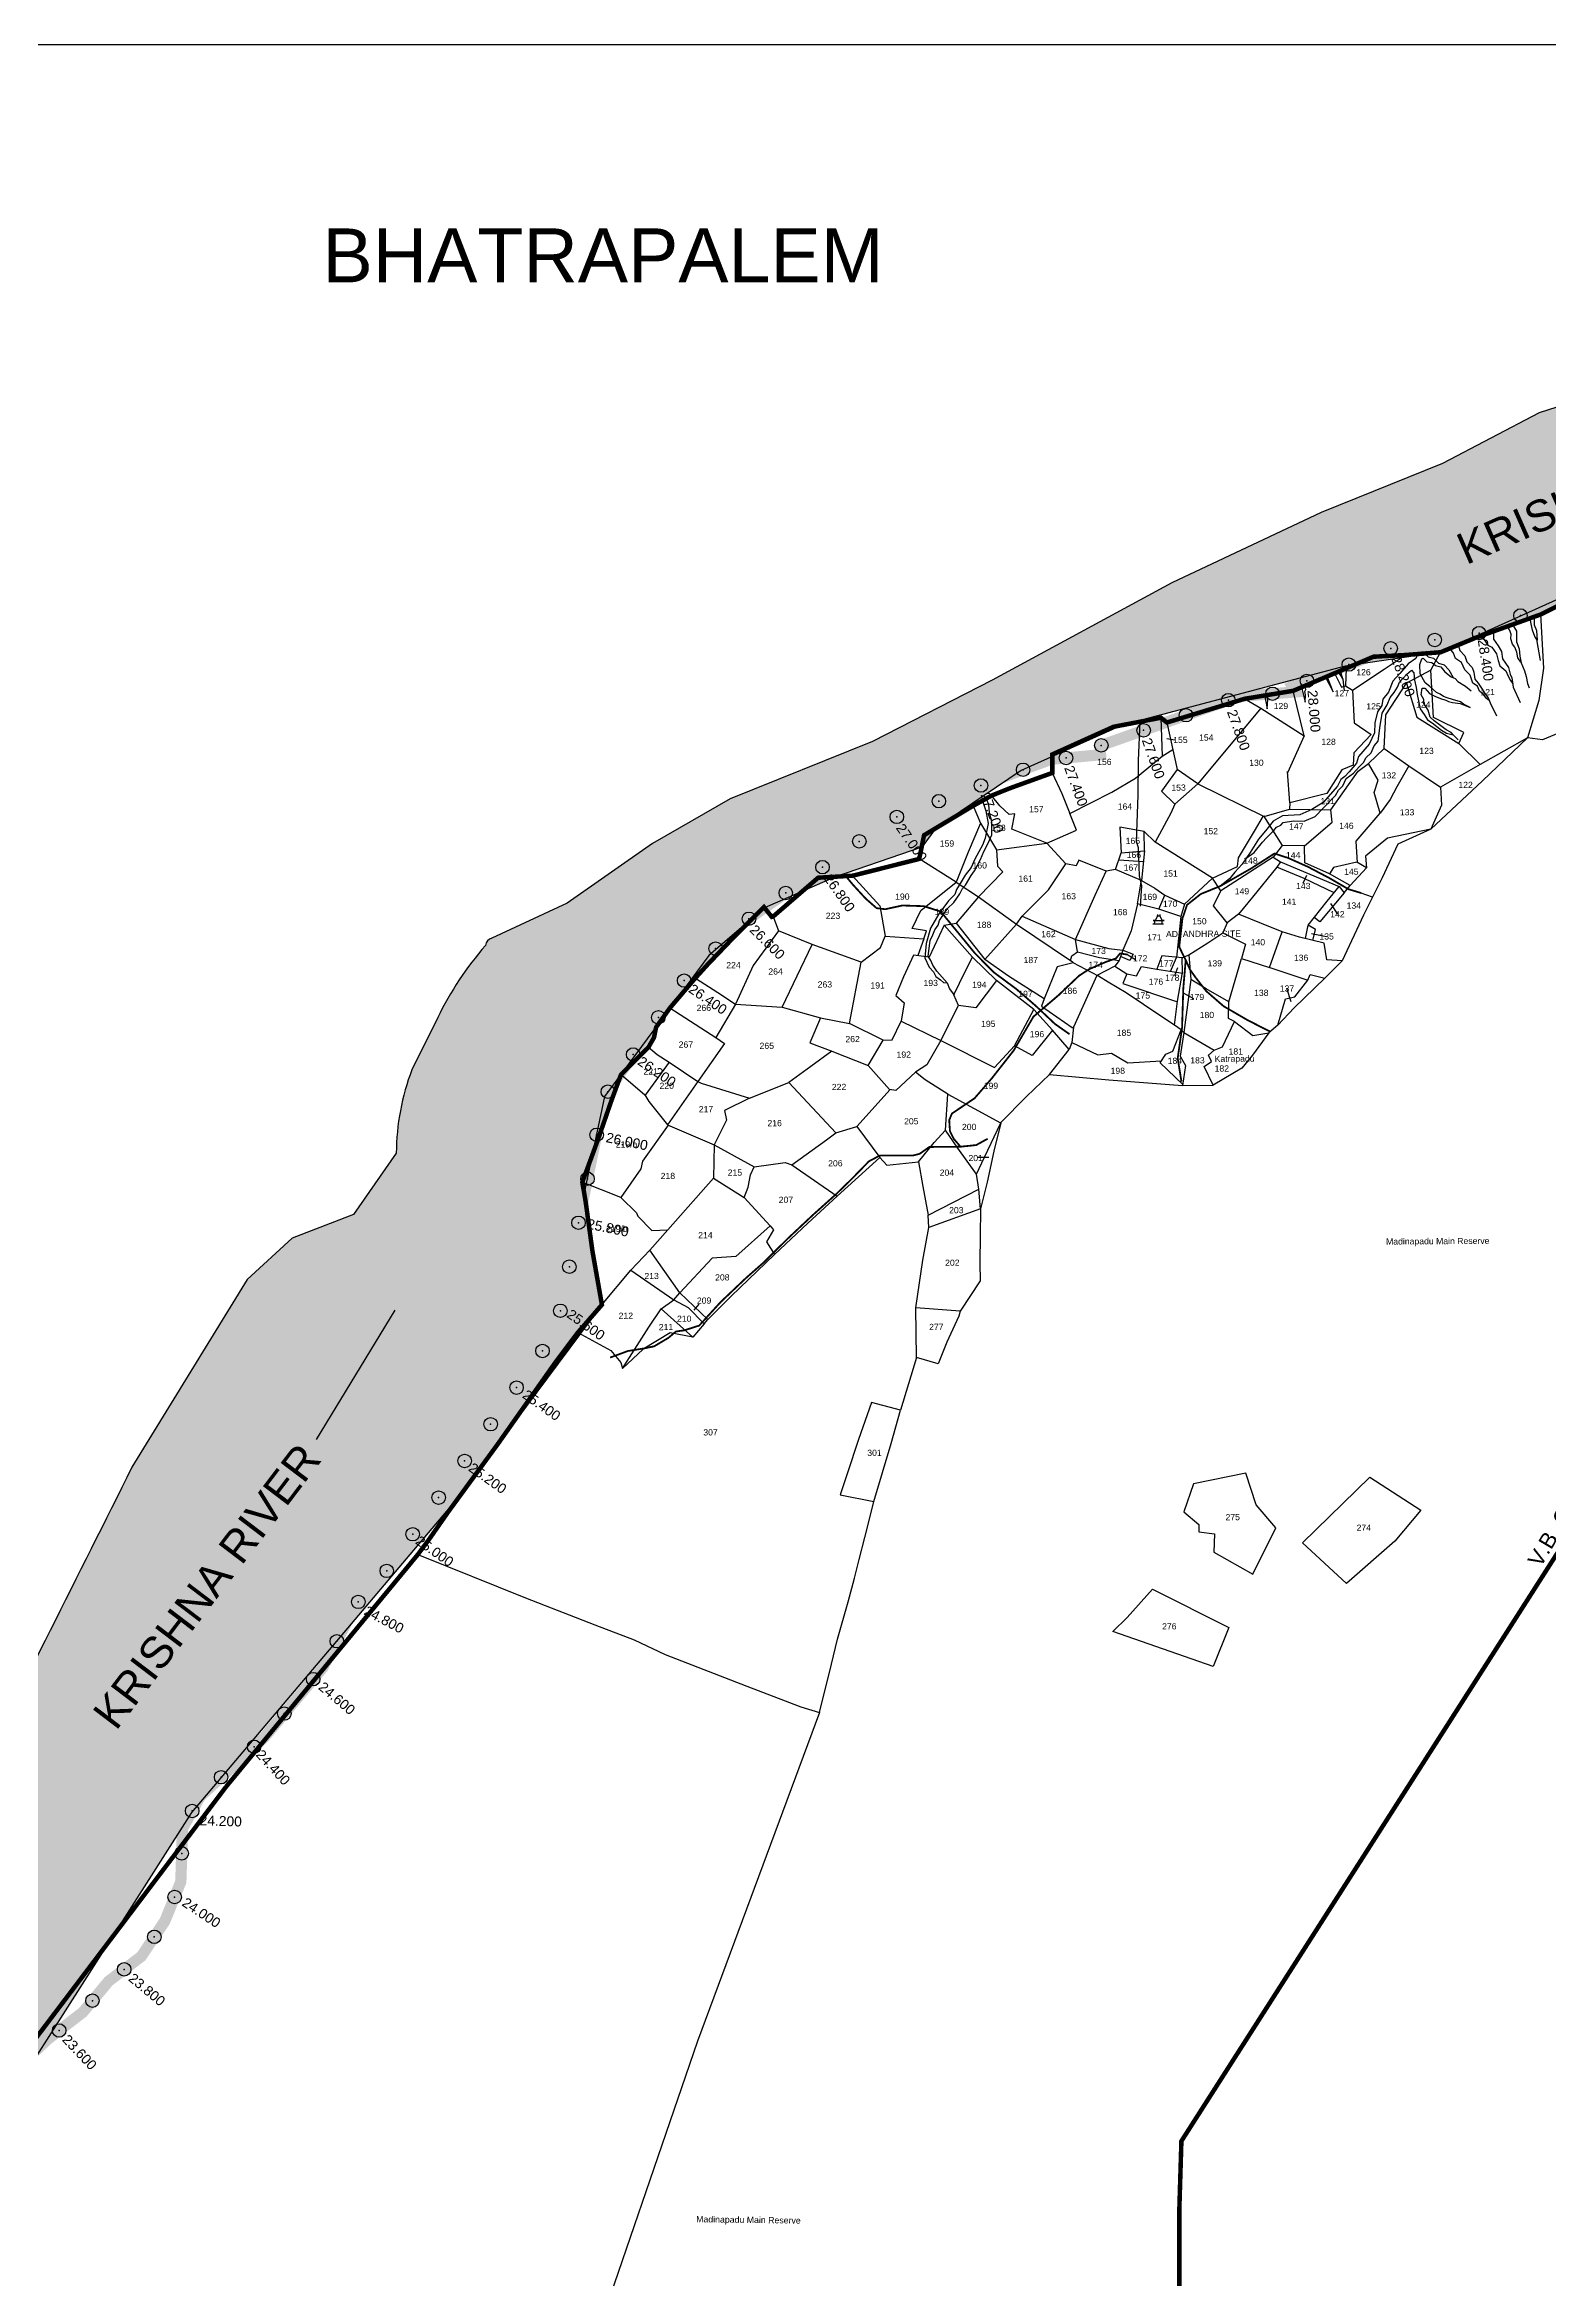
# Model space of a CAD drawing. Header units: millimetres. Extents: x 361522 to 370455, y 1839483 to 1850647.
# Drawn here: x 364678 to 368027, y 1845672 to 1850647 of the extents above; entities that cross this region are included whole.
import ezdxf
from ezdxf.enums import TextEntityAlignment as Align

# ---------------------------------------------------------------- set-up
doc = ezdxf.new("R2010")
doc.units = ezdxf.units.MM
doc.header["$PDMODE"] = 32
doc.header["$PDSIZE"] = 30
for name, color, linetype in [('BND', 6, 'Continuous'), ('CSMark', 72, 'Continuous'), ('DIMENSION', 1, 'Continuous'), ('FRL', 3, 'Continuous'), ('Plot', 7, 'Continuous'), ('ROAD', 1, 'Continuous'), ('ROADS', 50, 'Continuous'), ('Stream', 4, 'Continuous'), ('TEXT', 7, 'Continuous')]:
    doc.layers.add(name, color=color, linetype=linetype)
doc.styles.get("Standard").update_dxf_attribs({"font": 'arial.ttf'})
doc.dimstyles.get("Standard").update_dxf_attribs({"dimtxt": 0.18, "dimasz": 0.18, "dimexe": 0.18, "dimexo": 0.0625, "dimgap": 0.09, "dimtad": 0, "dimtih": 1, "dimtoh": 1, "dimdec": 4, "dimzin": 0, "dimdsep": 46, "dimtxsty": 'Standard', "dimcen": 0.09, "dimadec": 0, "dimazin": 0, "dimtfac": 1, "dimtdec": 4, "dimtofl": 0, "dimtmove": 0, "dimatfit": 3, "dimfxl": 1, "dimtolj": 1, "dimtzin": 0, "dimarcsym": 0})

msp = doc.modelspace()

# ---------------------------------------------------------------- hatches: boundary and pattern name
h = msp.add_hatch()
h.set_pattern_fill('DASH,_O', color=4, scale=20, angle=45)
h.set_pattern_definition([(45, (0, 0), (7e-15, 89.8025612), [63.5, -63.5])])
edge = h.paths.add_edge_path()
edge.add_line((369972.5, 1850035), (369973.5, 1850437.3))
edge.add_line((369973.5, 1850437.3), (369901.1, 1850435.9))
edge.add_line((369901.1, 1850435.9), (369863.2, 1850432))
edge.add_line((369863.2, 1850432), (369636.1, 1850417.2))
edge.add_line((369636.1, 1850417.2), (369473.7, 1850396.9))
edge.add_line((369473.7, 1850396.9), (369263.9, 1850383.4))
edge.add_line((369263.9, 1850383.4), (369125.1, 1850352.9))
edge.add_line((369125.1, 1850352.9), (368996.5, 1850292.1))
edge.add_line((368996.5, 1850292.1), (368861.2, 1850204.2))
edge.add_line((368861.2, 1850204.2), (368671.7, 1850102.8))
edge.add_line((368671.7, 1850102.8), (368448.3, 1850018.3))
edge.add_line((368448.3, 1850018.3), (368272.4, 1849913.5))
edge.add_line((368272.4, 1849913.5), (368004.2, 1849827.1))
edge.add_line((368004.2, 1849827.1), (367788.8, 1849714.8))
edge.add_line((367788.8, 1849714.8), (367519.3, 1849605.2))
edge.add_line((367519.3, 1849605.2), (367186.6, 1849449))
edge.add_line((367186.6, 1849449), (366786.7, 1849232))
edge.add_line((366786.7, 1849232), (366520.6, 1849095.8))
edge.add_line((366520.6, 1849095.8), (366203.8, 1848968.1))
edge.add_line((366203.8, 1848968.1), (366030.8, 1848868.4))
edge.add_line((366030.8, 1848868.4), (365841.2, 1848735.4))
edge.add_line((365841.2, 1848735.4), (365673, 1848657.9))
edge.add_arc((365678.8, 1848638.8), 20, 106.8474, 172.1337)
edge.add_arc((366210.4, 1848161.8), 730.8, 138.9743, 154.1147)
edge.add_line((365552.9, 1848480.9), (365495.4, 1848364.8))
edge.add_arc((365995.6, 1848175.1), 535, 159.2374, 179.5382)
edge.add_line((365460.7, 1848179.4), (365365.8, 1848042.3))
edge.add_line((365365.8, 1848042.3), (365228.7, 1847989.9))
edge.add_line((365228.7, 1847989.9), (365128.7, 1847897.9))
edge.add_line((365128.7, 1847897.9), (364872.5, 1847479.8))
edge.add_line((364872.5, 1847479.8), (364843.9, 1847422.6))
edge.add_line((364843.9, 1847422.6), (364815.2, 1847365.4))
edge.add_line((364815.2, 1847365.4), (364786.6, 1847308.2))
edge.add_line((364786.6, 1847308.2), (364757.9, 1847250.9))
edge.add_line((364757.9, 1847250.9), (364729.1, 1847193.6))
edge.add_line((364729.1, 1847193.6), (364700.4, 1847136.2))
edge.add_line((364700.4, 1847136.2), (364671.5, 1847078.7))
edge.add_line((364671.5, 1847078.7), (364642.5, 1847021.1))
edge.add_line((364642.5, 1847021.1), (364613.5, 1846963.4))
edge.add_line((364613.5, 1846963.4), (364584.3, 1846905.5))
edge.add_line((364584.3, 1846905.5), (364555.1, 1846847.6))
edge.add_line((364555.1, 1846847.6), (364525.7, 1846789.4))
edge.add_line((364525.7, 1846789.4), (364496.1, 1846731.1))
edge.add_line((364496.1, 1846731.1), (364466.3, 1846672.7))
edge.add_line((364466.3, 1846672.7), (364436.1, 1846614.5))
edge.add_line((364436.1, 1846614.5), (364405.2, 1846556.6))
edge.add_line((364405.2, 1846556.6), (364373.3, 1846499.4))
edge.add_line((364373.3, 1846499.4), (364340.3, 1846443))
edge.add_line((364340.3, 1846443), (364305.8, 1846387.8))
edge.add_line((364305.8, 1846387.8), (364269.8, 1846333.9))
edge.add_line((364269.8, 1846333.9), (364231.8, 1846281.7))
edge.add_line((364231.8, 1846281.7), (364191.8, 1846231.3))
edge.add_line((364191.8, 1846231.3), (364149.4, 1846183))
edge.add_line((364149.4, 1846183), (364104.4, 1846137.1))
edge.add_line((364104.4, 1846137.1), (364056.7, 1846093.8))
edge.add_line((364056.7, 1846093.8), (364005.8, 1846053.3))
edge.add_line((364005.8, 1846053.3), (363952.1, 1846016.2))
edge.add_line((363952.1, 1846016.2), (363895.7, 1845983.3))
edge.add_line((363895.7, 1845983.3), (363837.1, 1845955.3))
edge.add_line((363837.1, 1845955.3), (363776.7, 1845933.1))
edge.add_line((363776.7, 1845933.1), (363714.9, 1845917.5))
edge.add_line((363714.9, 1845917.5), (363651.9, 1845907.8))
edge.add_line((363651.9, 1845907.8), (363588, 1845902.5))
edge.add_line((363588, 1845902.5), (363523.3, 1845899.8))
edge.add_line((363523.3, 1845899.8), (363458.1, 1845898.2))
edge.add_line((363458.1, 1845898.2), (363392.5, 1845895.9))
edge.add_line((363392.5, 1845895.9), (363326.8, 1845891.8))
edge.add_line((363326.8, 1845891.8), (363261, 1845886.6))
edge.add_line((363261, 1845886.6), (363195.4, 1845881))
edge.add_line((363195.4, 1845881), (363130, 1845876.1))
edge.add_line((363130, 1845876.1), (363065, 1845872.5))
edge.add_line((363065, 1845872.5), (363000.6, 1845871.3))
edge.add_line((363000.6, 1845871.3), (362936.8, 1845873.1))
edge.add_line((362936.8, 1845873.1), (362873.9, 1845879))
edge.add_line((362873.9, 1845879), (362811.9, 1845889.7))
edge.add_line((362811.9, 1845889.7), (362750.9, 1845905.9))
edge.add_line((362750.9, 1845905.9), (362690.9, 1845927.1))
edge.add_line((362690.9, 1845927.1), (362631.5, 1845951.9))
edge.add_line((362631.5, 1845951.9), (362572.5, 1845978.9))
edge.add_line((362572.5, 1845978.9), (362513.5, 1846006.6))
edge.add_line((362513.5, 1846006.6), (362454.2, 1846033.8))
edge.add_line((362454.2, 1846033.8), (362394.4, 1846059.1))
edge.add_line((362394.4, 1846059.1), (362333.7, 1846080.9))
edge.add_line((362333.7, 1846080.9), (362272, 1846098.2))
edge.add_line((362272, 1846098.2), (362209.1, 1846110.9))
edge.add_line((362209.1, 1846110.9), (362145.4, 1846119.6))
edge.add_line((362145.4, 1846119.6), (362081, 1846124.8))
edge.add_line((362081, 1846124.8), (362043.5, 1846126.3))
edge.add_line((362043.5, 1846126.3), (362022.8, 1845540.1))
edge.add_line((362022.8, 1845540.1), (362216, 1845547.5))
edge.add_line((362216, 1845547.5), (362300.6, 1845547))
edge.add_line((362300.6, 1845547), (362320.4, 1845505.3))
edge.add_line((362320.4, 1845505.3), (362339.3, 1845504.7))
edge.add_line((362339.3, 1845504.7), (362352.2, 1845518.6))
edge.add_line((362352.2, 1845518.6), (362450.3, 1845520.1))
edge.add_line((362450.3, 1845520.1), (362712.6, 1845397.4))
edge.add_line((362712.6, 1845397.4), (363038.7, 1845362.4))
edge.add_line((363038.7, 1845362.4), (363526.7, 1845388.4))
edge.add_line((363526.7, 1845388.4), (364040.3, 1845531.1))
edge.add_line((364040.3, 1845531.1), (364255.8, 1845521))
edge.add_line((364255.8, 1845521), (364342.1, 1845671))
edge.add_line((364342.1, 1845671), (365004.6, 1846711.3))
edge.add_line((365004.6, 1846711.3), (365605.4, 1847420.4))
edge.add_line((365605.4, 1847420.4), (365918.3, 1847841.6))
edge.add_line((365918.3, 1847841.6), (365878.7, 1848090.8))
edge.add_line((365878.7, 1848090.8), (365924, 1848305))
edge.add_line((365924, 1848305), (366156.5, 1848619.5))
edge.add_line((366156.5, 1848619.5), (366280.2, 1848725.3))
edge.add_line((366280.2, 1848725.3), (366437.8, 1848794.5))
edge.add_line((366437.8, 1848794.5), (366629.9, 1848860.6))
edge.add_line((366629.9, 1848860.6), (366661.1, 1848902.5))
edge.add_line((366661.1, 1848902.5), (366851.1, 1849031))
edge.add_line((366851.1, 1849031), (367076, 1849132))
edge.add_line((367076, 1849132), (367572, 1849263.5))
edge.add_line((367572, 1849263.5), (367784.8, 1849294.3))
edge.add_line((367784.8, 1849294.3), (368319.3, 1849535.4))
edge.add_line((368319.3, 1849535.4), (368559.9, 1849652.3))
edge.add_line((368559.9, 1849652.3), (368808.4, 1849776.7))
edge.add_line((368808.4, 1849776.7), (369389.2, 1850008.7))
edge.add_line((369389.2, 1850008.7), (369588.7, 1850036.9))
edge.add_line((369588.7, 1850036.9), (369888.9, 1850054.2))
edge.add_line((369888.9, 1850054.2), (369972.5, 1850035))

# ---------------------------------------------------------------- linework, layer by layer
at = {"color": 4}
msp.add_lwpolyline([(369972.5, 1850035), (369888.9, 1850054.2), (369588.7, 1850036.9), (369389.2, 1850008.7), (368808.4, 1849776.7), (368559.9, 1849652.3), (368319.3, 1849535.4), (367784.8, 1849294.3), (367572, 1849263.5), (367076, 1849132), (366851.1, 1849031), (366661.1, 1848902.5), (366629.9, 1848860.6), (366437.8, 1848794.5), (366280.2, 1848725.3), (366156.5, 1848619.5), (365924, 1848305), (365878.7, 1848090.8), (365918.3, 1847841.6), (365605.4, 1847420.4), (365004.6, 1846711.3), (364342.1, 1845671)], dxfattribs=at)
msp.add_lwpolyline([(368272.4, 1849913.5), (368004.2, 1849827.1), (367788.8, 1849714.8), (367519.3, 1849605.2), (367186.6, 1849449), (366786.7, 1849232), (366520.6, 1849095.8), (366203.8, 1848968.1), (366030.8, 1848868.4), (365841.2, 1848735.4), (365673, 1848657.9, 0.292829), (365659, 1848641.5), (365659, 1848641.5, 0.066158), (365552.9, 1848480.9), (365495.4, 1848364.8, 0.088812), (365460.7, 1848179.4), (365365.8, 1848042.3), (365228.7, 1847989.9), (365128.7, 1847897.9), (364872.5, 1847479.8)], format="xyb", dxfattribs=at)
msp.add_open_spline([(364872.5, 1847479.8), (364751.5, 1847238.1), (364508.2, 1846751.8), (364198.4, 1846147.9), (363744.8, 1845891.7), (363315.2, 1845910.5), (362809.7, 1845812), (362399.8, 1846092.6), (362137, 1846123.3), (362043.5, 1846126.6)], degree=3, knots=[0, 0, 0, 0, 816.927526, 1643.761803, 1962.087642, 2311.263035, 2917.580945, 3432.028985, 3710.151627, 3710.151627, 3710.151627, 3710.151627], dxfattribs=at)
for p in [(367870.4, 1849336.9), (367962.4, 1849376.1), (367673.7, 1849303), (367771.6, 1849321.7), (367580.5, 1849266.8), (367312.4, 1849187.6), (367410.7, 1849201.9), (367487.3, 1849230.5), (367218.2, 1849154), (367029.7, 1849087), (367123.9, 1849120.5), (366855.6, 1849032.7), (366951.2, 1849059), (366761.9, 1848997.7), (366668.2, 1848962.7), (366574.6, 1848927.7), (366491.1, 1848873.3), (366409.2, 1848815.9), (366327.4, 1848758.4), (366245.5, 1848701), (366171.3, 1848634.5), (366101.2, 1848563.3), (366043.9, 1848481.4), (365987.7, 1848398.7), (365931.5, 1848316), (365906.5, 1848220.1), (365886.3, 1848122.1), (365866.1, 1848024.2), (365845.9, 1847926.3), (365825.8, 1847828.3), (365786.1, 1847738.8), (365728.4, 1847657.2), (365670.6, 1847575.6), (365612.8, 1847493.9), (365555, 1847412.3), (365497.3, 1847330.7), (365439.5, 1847249.1), (365376.2, 1847180.1), (365328.3, 1847092.5), (365275.7, 1847008.1), (365211.4, 1846931.5), (365144.3, 1846857.6), (365070.8, 1846789.8), (365006.5, 1846714.7), (364983.2, 1846620.3), (364967.4, 1846523.1), (364922.2, 1846434.4), (364855.2, 1846362), (364784.5, 1846292.3), (364710.4, 1846226)]:
    msp.add_point(p)
at = {"layer": 'BND', "lineweight": 30, "const_width": 10}
for points in [[(365082.2, 1846769), (365508.5, 1847285.4), (365534.2, 1847320.1), (365576.1, 1847380.3), (365634.8, 1847460.6), (365686.4, 1847531.2), (365754.5, 1847627.8), (365813.4, 1847711.3), (365864.6, 1847779.6), (365918.3, 1847841.6), (365897.2, 1847961.2), (365882.7, 1848067), (365874.7, 1848114.5), (365909, 1848207.9), (365938.9, 1848294.5), (365960.8, 1848354.1), (366021.7, 1848414.8), (366034.2, 1848436.5), (366038.9, 1848459.3), (366069.5, 1848502.3), (366126.3, 1848569), (366152.7, 1848598.2), (366214.2, 1848662.6), (366278.8, 1848727.1), (366296.3, 1848705.2), (366299.6, 1848706.2), (366399.4, 1848792.3), (366476.3, 1848796.8), (366624.5, 1848834.2), (366635.2, 1848886.9), (366744.6, 1848952.5), (366785.3, 1848975.1), (366825.6, 1848991.3), (366920.6, 1849025.7), (366920.8, 1849066.9), (367056.8, 1849128.3), (367162.3, 1849148.5), (367175.7, 1849137.9), (367348.9, 1849190.7), (367456.7, 1849208.4), (367635.3, 1849284.3), (367706.2, 1849288.1), (367784.8, 1849294.3), (367863, 1849326.6), (368007.2, 1849378.3), (368803, 1849772.9)], [(368377.6, 1847809.8), (367207.9, 1845979.7), (367203.2, 1845824.4), (367204, 1845288.6)], [(364307.2, 1845610.3), (364377, 1845731.7), (364412.3, 1845791.1), (364462.9, 1845876.2), (364530, 1845994.3), (364566.5, 1846060.6), (364588.3, 1846097.8), (364625.8, 1846161.9), (364633.2, 1846175.2), (365082.2, 1846769)]]:
    msp.add_lwpolyline(points, dxfattribs=at)
at = {"layer": 'DIMENSION', "color": 1}
for points in [[(367164.8, 1848697.1), (367160.5, 1848706.9), (367154.4, 1848707), (367149.2, 1848696.9)], [(367154.4, 1848707), (367155.1, 1848710.5)], [(367160.5, 1848706.9), (367160.6, 1848710.7)], [(367144.5, 1848689.6), (367168.3, 1848689.5)], [(367148.4, 1848689.6), (367149.2, 1848696.9), (367144.9, 1848697.4), (367169.8, 1848697), (367164.7, 1848697.1), (367164.7, 1848689.6)]]:
    msp.add_lwpolyline(points, dxfattribs=at)
at = {"layer": 'FRL', "color": 84}
msp.add_lwpolyline([(364616.2, 1846141.2, 25, 25, 0), (364684.6, 1846206.1, 25, 25, 0), (364763, 1846266.5, 25, 25, 0), (364820.6, 1846335.7, 25, 25, 0), (364893.5, 1846391.1, 25, 25, 0), (364945.8, 1846469.9, 25, 25, 0), (364981.2, 1846557.3, 25, 25, 0), (364984.9, 1846675.8, 25, 25, 0), (365024.3, 1846746.8, 25, 25, 0), (365166.9, 1846878.4, 25, 25, 0), (365297.3, 1847033.8, 25, 25, 0), (365370.7, 1847173.1, 25, 25, 0), (365398.8, 1847209, 25, 25, 0), (365409, 1847206, 25, 25, 0), (365816, 1847781, 25, 25, 0), (365924, 1848305, 25, 25, 0), (366096, 1848558, 25, 25, 0), (366217, 1848681, 25, 25, 0), (366562, 1848923, 25, 25, 0), (366918, 1849056, 25, 25, 0), (367028, 1849066, 25, 25, 0), (367027, 1849086, 25, 25, 0), (367336, 1849196, 25, 25, 0), (367462, 1849206, 25, 25, 0), (367455, 1849218, 25, 25, 0), (367689, 1849309, 25, 25, 0), (367871, 1849337, 25, 25, 0), (368259, 1849503, 25, 25, 0)], format="xyseb", dxfattribs=at)
at = {"layer": 'Plot'}
msp.add_lwpolyline([(370454.4, 1850646.9), (361521.6, 1850646.9), (361521.6, 1839485.3), (370454.4, 1839485.3)], close=True, dxfattribs=at)
at = {"layer": 'Plot', "color": 0}
for points in [[(368119.4, 1849437.2), (368007.2, 1849378.3), (367863, 1849326.6), (367784.8, 1849294.3), (367706.2, 1849288.1), (367635.3, 1849284.3), (367456.7, 1849208.4), (367348.9, 1849190.7), (367384.8, 1849170), (367481, 1849108), (367456.7, 1849208.4)], [(368007.2, 1849378.3), (368013.9, 1849259.2), (368003.6, 1849187), (367978, 1849103.4), (367873.1, 1849044.1), (367825.1, 1849091.3)], [(367384.8, 1849170), (367244.4, 1849001.4), (367392, 1848928.9), (367448.1, 1848945.3), (367540.2, 1848943.6), (367601, 1849029.8), (367624.6, 1849046.5), (367659.4, 1849080.1), (367663.1, 1849155.3), (367708.6, 1849225.4), (367731.7, 1849149.5), (367825.1, 1849091.3), (367836.7, 1849115.8), (367769.2, 1849149.2), (367763, 1849254.1), (367784.8, 1849294.3)], [(367548.5, 1849247.4), (367564.3, 1849216.5), (367573.4, 1849219.4)], [(367574.9, 1849258.6), (367573.4, 1849219.4), (367588.7, 1849209.5), (367659.5, 1849256.3), (367706.2, 1849288.1)], [(367763, 1849254.1), (367708.6, 1849225.4)], [(367588.7, 1849209.5), (367592.7, 1849136.8), (367630.4, 1849111.1), (367591.3, 1849070.7), (367590.2, 1849042.8), (367565.1, 1849032.6), (367565.1, 1849032.6), (367531.4, 1848979.6), (367448.9, 1848959.2), (367448.1, 1848945.3)], [(368257.3, 1849233.2), (368219, 1849205.3), (368146.6, 1849155.8), (368011.6, 1849099.5), (367978, 1849103.4), (367978, 1849103.4), (367877.9, 1849008.3)], [(367162.3, 1849148.5), (367056.8, 1849128.3), (366989, 1849097.7), (366920.8, 1849066.9), (366920.6, 1849025.7), (366942, 1848979.7), (366959.9, 1848935)], [(367175.7, 1849137.9), (367162.3, 1849148.5), (367165.3, 1849063.1), (367188.8, 1849077.6)], [(367348.9, 1849190.7), (367175.7, 1849137.9), (367198.5, 1849033.6), (367163.4, 1848984.7), (367193.2, 1848955.8), (367244.4, 1849001.4), (367198.5, 1849033.6)], [(367481, 1849108), (367444.2, 1849025.9)], [(367061.3, 1848810.8), (367040.8, 1848806.8), (366979.4, 1848831.3), (366973.7, 1848818.9), (366950.9, 1848823.6), (366908.1, 1848869.2), (366974.7, 1848897.9), (366959.9, 1848935), (367053.3, 1848982.9), (367105.6, 1849013.8), (367165.3, 1849063.1)], [(367659.4, 1849080.1), (367713.7, 1849041.7), (367687.7, 1848994.3), (367672.2, 1848966.6), (367650.1, 1848935.8)], [(366920.6, 1849025.7), (366825.6, 1848991.3), (366785.3, 1848975.1), (366744.6, 1848952.5), (366761.1, 1848914.1), (366796.4, 1848854.5), (366908.7, 1848869.5), (366830.6, 1848900.7), (366837.5, 1848934.3), (366824.7, 1848933.2), (366804.2, 1848952.3), (366785.3, 1848975.1)], [(367448.9, 1848959.2), (367443.9, 1849029.1)], [(367600.1, 1848825.7), (367597, 1848873.6), (367650.1, 1848935.8), (367636.9, 1848981.7), (367645.7, 1849009.8), (367624.6, 1849046.5)], [(367713.7, 1849041.7), (367784.2, 1848993.9)], [(367873.1, 1849044.1), (367784.2, 1848993.9), (367786.8, 1848954.2), (367763, 1848900.2), (367877.9, 1849008.3)], [(366761.1, 1848914.1), (366733.2, 1848849.5), (366706.5, 1848782.1), (366624.5, 1848834.2), (366635.2, 1848886.9), (366744.6, 1848952.5)], [(367193.2, 1848955.8), (367184.6, 1848935.7), (367149.2, 1848871.7), (367125, 1848895), (367071.2, 1848904.9), (367073.7, 1848848.1), (367125.6, 1848852.3), (367125, 1848895)], [(367310.1, 1848692.1), (367279, 1848729.5), (367295.5, 1848763.3), (367276.8, 1848791.1), (367332.6, 1848817.1), (367335.1, 1848836.4), (367370.4, 1848896.1), (367390.3, 1848929.8)], [(367390.3, 1848929.8), (367432.3, 1848864.1), (367412, 1848838.2), (367295.5, 1848763.3)], [(367763, 1848900.2), (367689.5, 1848867.3), (367654.4, 1848792.3), (367613.3, 1848708.6), (367565.8, 1848607), (367531.7, 1848609.5), (367525.4, 1848646.5), (367470.7, 1848660.3), (367432.2, 1848672.1), (367386.4, 1848690.5), (367334.8, 1848711.1), (367310.1, 1848692.1), (367300.4, 1848669.5), (367300.4, 1848669.5), (367350.3, 1848644.5), (367341.4, 1848612.6), (367403.9, 1848592.5), (367432.2, 1848672.1)], [(367481.9, 1848863.2), (367543.4, 1848915.8), (367540.2, 1848943.6)], [(367763, 1848900.2), (367666.6, 1848880.5), (367617.5, 1848840.3), (367619.9, 1848814.6)], [(366796.4, 1848854.5), (366798.3, 1848818.3), (366810.8, 1848805.8), (366756, 1848749.5), (366841.1, 1848688.8), (366853.7, 1848706.7), (366911.9, 1848765.3), (366950.9, 1848823.6)], [(367125.6, 1848852.3), (367119.2, 1848786.5), (367061.3, 1848810.8), (367073.7, 1848848.1)], [(367119.2, 1848786.5), (367148.8, 1848768.8), (367170.9, 1848753.6), (367215.1, 1848733.3), (367276.8, 1848791.1), (367149.2, 1848871.7)], [(367570.1, 1848758.6), (367583.8, 1848774.8), (367537.8, 1848801.3), (367482.7, 1848825.6), (367481.9, 1848863.2), (367432.3, 1848864.1)], [(366624.5, 1848834.2), (366476.3, 1848796.8), (366536.9, 1848729.5), (366548.3, 1848662.5)], [(366853.7, 1848706.7), (366972, 1848655), (367016.1, 1848753.7), (367040.8, 1848806.8)], [(367068.4, 1848832.2), (367123.3, 1848828.4)], [(367547.9, 1848758.8), (367481.3, 1848790.3), (367420.1, 1848816), (367366.1, 1848748.7), (367334.8, 1848711.1)], [(367412, 1848838.2), (367428.7, 1848827.5), (367420.1, 1848816)], [(367428.7, 1848827.5), (367558.9, 1848772.5)], [(367583.8, 1848774.8), (367619.9, 1848814.6), (367598.3, 1848826.7), (367546.3, 1848814.9), (367537.8, 1848801.3)], [(366476.3, 1848796.8), (366399.4, 1848792.3), (366299.6, 1848706.2), (366311.1, 1848674.4)], [(366634.6, 1848656.3), (366641, 1848674.3), (366608.6, 1848679.1), (366627.9, 1848719.6), (366706.5, 1848782.1), (366756, 1848749.5), (366706.5, 1848691.4)], [(367157.5, 1848722.4), (367110.4, 1848734.1), (367119.3, 1848787.8)], [(367215.1, 1848733.3), (367206.5, 1848705.7), (367157.5, 1848722.4), (367170.9, 1848753.6)], [(367500.2, 1848652.9), (367506.5, 1848676.8), (367489.8, 1848686.9), (367532.5, 1848739.8), (367558.9, 1848772.5), (367570.1, 1848758.6), (367515.7, 1848694.1), (367503.5, 1848703.9)], [(367633.1, 1848748.9), (367607.8, 1848758.3)], [(366299.6, 1848706.2), (366296.3, 1848705.2), (366278.8, 1848727.1), (366214.2, 1848662.6), (366152.7, 1848598.2), (366126.3, 1848569), (366175.9, 1848537), (366215.9, 1848510.5), (366171.6, 1848436.7), (366191.1, 1848422.9), (366131.9, 1848338.5), (366139, 1848334.8), (366246.5, 1848301.6), (366334.2, 1848336.8)], [(367110.4, 1848734.1), (367096.2, 1848674.3), (367077.8, 1848631.2), (367069.3, 1848608), (367059.9, 1848595.4), (367086.5, 1848578), (367108, 1848574), (367118.9, 1848595), (367153.6, 1848588.4)], [(367206.5, 1848705.7), (367197.2, 1848615)], [(366495, 1848604.1), (366386.5, 1848643.5), (366311.1, 1848674.4), (366311.1, 1848674.4), (366254.6, 1848597.1), (366215.9, 1848510.5), (366319.1, 1848504.1), (366386.5, 1848643.5)], [(366544.5, 1848430.8), (366469.3, 1848468), (366495, 1848604.1), (366538, 1848637.1), (366548.3, 1848662.5), (366634.6, 1848656.3), (366621.4, 1848618.8)], [(366679.6, 1848686.6), (366646.5, 1848615.8), (366611.8, 1848620), (366589.4, 1848571.6), (366572.3, 1848529.9), (366591, 1848513.6), (366584.2, 1848472.7), (366672.3, 1848430.1), (366711.7, 1848507.5)], [(366742.7, 1848615.4), (366679.6, 1848686.6), (366706.5, 1848691.4), (366770.7, 1848610.3), (366841.1, 1848688.8)], [(366841.1, 1848688.8), (366960.9, 1848608.3)], [(366976.8, 1848627.5), (366972, 1848655)], [(366972, 1848655), (367046.2, 1848634.9), (367077.8, 1848631.2), (367100.7, 1848622.2), (367093.1, 1848607.8), (367072.6, 1848617.2)], [(367224.7, 1848620.5), (367266.8, 1848647.5), (367300.4, 1848669.5)], [(367489.8, 1848686.9), (367488.3, 1848683), (367483.5, 1848657.1)], [(366879.6, 1848498.8), (366796.5, 1848563.7), (366750.4, 1848502.6), (366711.7, 1848507.5), (366701.7, 1848531.9), (366726.4, 1848583.7), (366742.7, 1848615.4), (366796.5, 1848563.7)], [(366902.4, 1848522.8), (366823.3, 1848573.1), (366770.7, 1848610.3)], [(366967.4, 1848602.9), (366931.8, 1848593.9), (366902.4, 1848522.8), (366902.4, 1848522.8), (366896.7, 1848506.4), (366964.8, 1848459.1), (366967.5, 1848458.8)], [(367192.7, 1848464), (367162, 1848484.1), (367085.1, 1848535.8), (367044.9, 1848560), (367023.5, 1848572.8), (366967.4, 1848602.9), (366960.9, 1848608.3), (366963.8, 1848618.3), (366976.8, 1848627.5), (367025.7, 1848614.9), (367069.3, 1848608)], [(367209.4, 1848613.7), (367164.5, 1848618.5), (367153.6, 1848588.4), (367211.3, 1848579.8)], [(367183.6, 1848583.9), (367197.2, 1848615)], [(367207.1, 1848454), (367192.7, 1848464), (367199.1, 1848517.2), (367199.1, 1848517.2), (367210.4, 1848581), (367209.4, 1848613.7), (367224.7, 1848620.5), (367228.8, 1848565.4)], [(367325.8, 1848472.5), (367312.6, 1848478.8), (367313.3, 1848515.9), (367341.4, 1848612.6)], [(367402.6, 1848592.9), (367402.6, 1848592.9), (367489, 1848564.6), (367494.2, 1848576.5), (367526.9, 1848569), (367565.8, 1848607)], [(366126.3, 1848569), (366069.5, 1848502.3), (366171.6, 1848436.7)], [(367019.6, 1848574.9), (366967.6, 1848459.6), (366963.7, 1848425.8), (367022.3, 1848397.8), (367052.5, 1848402), (367088.4, 1848380.3), (367163.4, 1848384.5)], [(367059.9, 1848595.4), (367019.6, 1848574.9)], [(367086.5, 1848578), (367077.9, 1848556.8), (367199, 1848515.9)], [(367313.3, 1848515.9), (367263.3, 1848545.2), (367228.8, 1848565.4), (367213.4, 1848448.1), (367280.8, 1848408.4)], [(367526.9, 1848569), (367459.1, 1848502.6), (367422.6, 1848464.4), (367439.5, 1848522.4), (367460.3, 1848527.1), (367489, 1848564.6)], [(366069.5, 1848502.3), (366038.9, 1848459.3), (366034.2, 1848436.5), (366021.7, 1848414.8), (366041.4, 1848398.4), (366068.2, 1848381.6), (366131.9, 1848338.5), (366064.3, 1848242.1), (366167.9, 1848197.9), (366166.9, 1848123.5), (366235.2, 1848080.7), (366244, 1848103.3), (366248.6, 1848131.2), (366257.1, 1848148.9)], [(366319.1, 1848504.1), (366404.5, 1848480.2), (366469.3, 1848468)], [(366404.5, 1848480.2), (366380.7, 1848424.7), (366430, 1848406.4), (366511.1, 1848374.6)], [(366672.3, 1848430.1), (366641.6, 1848376.1), (366616.2, 1848359.6), (366572.3, 1848318.8), (366558.5, 1848320.7), (366511.1, 1848374.6), (366544.5, 1848430.8), (366564, 1848431.6), (366584.2, 1848472.7)], [(366963.7, 1848425.8), (366958.3, 1848410.2), (366921.1, 1848452.9), (366876, 1848396.2), (366836.5, 1848418.3), (366879.6, 1848498.8), (366921.1, 1848452.9)], [(367210.8, 1848332.3), (367160.7, 1848380.3), (367173.3, 1848399.7), (367188.8, 1848406), (367207.1, 1848454), (367213.4, 1848448.1)], [(367422.6, 1848464.4), (367402.8, 1848447.1), (367366.1, 1848397.2), (367342.6, 1848368.5), (367278.6, 1848330.3), (367258.7, 1848371.7), (367274.6, 1848383.3), (367268, 1848397.2), (367280.8, 1848408.4), (367299.7, 1848415.6), (367325.8, 1848472.5), (367367.1, 1848440.9), (367402.8, 1848447.1)], [(365960.8, 1848354.1), (366021.7, 1848414.8)], [(366430, 1848406.4), (366383.4, 1848372.1), (366334.2, 1848336.8), (366439.2, 1848224.7), (366485.5, 1848238.3), (366560.1, 1848320.5)], [(366672.3, 1848430.1), (366791.6, 1848369.5), (366836.5, 1848418.3)], [(366914.5, 1848354), (366958.3, 1848410.2)], [(367213.4, 1848448.1), (367204.8, 1848395), (367217, 1848374.3), (367210.4, 1848329.6), (367278.6, 1848330.3)], [(365864.6, 1847779.6), (365918.3, 1847841.6), (365897.2, 1847961.2), (365882.7, 1848067), (365874.7, 1848114.5), (365909, 1848207.9), (365938.9, 1848294.5), (365960.8, 1848354.1), (366013.9, 1848308.8), (366022.7, 1848294), (366064.3, 1848242.1), (366065.6, 1848241.6), (366008.5, 1848161.2), (366005, 1848144.2), (365960.2, 1848080.1), (365995.1, 1848046.3), (365998.1, 1848038.5), (366029.1, 1848006.7), (366065.1, 1848008.5), (366166.9, 1848123.5)], [(366068.2, 1848381.6), (366014.3, 1848308.2)], [(366485.5, 1848238.3), (366536.5, 1848169.5), (366552.2, 1848152.1), (366623, 1848159.6), (366657.4, 1848202.5), (366683.1, 1848230.5), (366688.4, 1848310.8), (366637.4, 1848342.5), (366616.2, 1848359.6)], [(366688.4, 1848310.8), (366805.4, 1848246.3), (366863.4, 1848304.9), (366914.5, 1848354), (367046.1, 1848342.6), (367210.4, 1848329.6)], [(366246.5, 1848301.6), (366191.1, 1848274.4), (366195.2, 1848252.8), (366167.9, 1848197.9), (366257.1, 1848148.9), (366326.2, 1848158.1), (366341.1, 1848152.8), (366418.2, 1848208.8), (366439.2, 1848224.7)], [(366623, 1848159.6), (366632.2, 1848104.9), (366644, 1848041.2), (366756.8, 1848099.1), (366752, 1848132.2), (366710.4, 1848190.1), (366683.1, 1848230.5)], [(366752, 1848132.2), (366769.7, 1848170.1), (366805.8, 1848246.8), (366790.7, 1848183.8), (366775.3, 1848114.5), (366760.6, 1848055.5), (366756.8, 1848099.1)], [(366341.1, 1848152.8), (366441.5, 1848083.4), (366536.5, 1848169.5)], [(365960.2, 1848080.1), (365874.7, 1848114.5)], [(366235.2, 1848080.7), (366292.5, 1848017.3), (366300.4, 1848008.6), (366284.6, 1847981.6), (366302.7, 1847953.2), (366376.7, 1848023), (366441.5, 1848083.4)], [(366760.6, 1848055.5), (366760.9, 1848052.5), (366759.8, 1847997.2), (366759.4, 1847934.3), (366760.3, 1847895), (366715.4, 1847827.7), (366616.6, 1847834.7), (366632.4, 1847941.2), (366645.9, 1848013.8)], [(366760.6, 1848055.5), (366645.9, 1848013.8), (366644, 1848041.2)], [(366292.5, 1848017.3), (366216.2, 1847949), (366163.8, 1847945.2), (366091.6, 1847868.2), (366025, 1847963), (365982.8, 1847918.3), (366078, 1847852.9), (366091.6, 1847868.2)], [(366025, 1847963), (366065.1, 1848008.5)], [(366154.1, 1847808.7), (366206, 1847860.7), (366302.7, 1847953.2)], [(365918.3, 1847841.6), (365982.8, 1847918.3)], [(366078, 1847852.9), (366110, 1847835.8), (366146.1, 1847799.1), (366154.1, 1847808.7), (366091.6, 1847868.2)], [(366120.3, 1847769.4), (366070.5, 1847779.4), (366009.9, 1847742.5), (365964.4, 1847699.4), (366022.8, 1847791.5), (366050, 1847832.9)], [(366146.2, 1847799), (366120.3, 1847769.4), (366050, 1847832.9), (366078, 1847852.9)], [(366715.4, 1847827.7), (366712.8, 1847816.3), (366685.9, 1847758), (366666.5, 1847710.2), (366618.4, 1847724.4), (366616.6, 1847834.7)], [(365864.6, 1847779.6), (365864.6, 1847779.6), (365938.1, 1847739.8), (365960.7, 1847713.4), (365964.4, 1847699.4)], [(366618.4, 1847724.4), (366582.8, 1847607.1), (366518.1, 1847624.4), (366489.5, 1847541.6), (366464.2, 1847465.1), (366448.8, 1847418.3), (366523.5, 1847403.5), (366562.3, 1847533.1), (366582.8, 1847607.1)], [(367367, 1847241.8), (367417.9, 1847344.9), (367374.5, 1847396.2), (367351.5, 1847466.8), (367234.5, 1847443.2), (367213.3, 1847380.6), (367246.4, 1847352.6), (367246.4, 1847336.2), (367281.7, 1847332), (367280, 1847290.9), (367367, 1847241.8)], [(367477.2, 1847311.5), (367626.9, 1847457.6), (367740.7, 1847384), (367683, 1847315.2), (367575.6, 1847220.9), (367477.2, 1847311.5)], [(365508.5, 1847285.4), (365508.5, 1847285.4), (365748.3, 1847188.8), (365902.7, 1847129.2), (365989.9, 1847095.5), (366059.3, 1847063), (366240.6, 1846992.8), (366360.9, 1846946.2), (366402.5, 1846933.6), (366404.8, 1846943.7), (366425.1, 1847022.9), (366442.6, 1847096.9), (366466.6, 1847180.3), (366480.1, 1847233.1), (366490.7, 1847274.2), (366503.4, 1847323.8), (366513, 1847361.3), (366523.5, 1847403.5)], [(367278.4, 1847036.3), (367055.6, 1847114.5), (367087.1, 1847145.5), (367143.6, 1847208.6), (367313.6, 1847123), (367278.4, 1847036.3)], [(366402.5, 1846933.6), (366130.7, 1846202.2)], [(366130.7, 1846202.2), (366130.7, 1846202.2), (365875.4, 1845455.9), (365736.9, 1845210.9)]]:
    msp.add_lwpolyline(points, dxfattribs=at)
at = {"layer": 'Plot', "color": 2}
for points in [[(367566.9, 1849234.7), (367570, 1849208.1)], [(367175.4, 1849102.1), (367193.4, 1849099.5)], [(367486.5, 1848797.1), (367478.5, 1848779.1)], [(367539.6, 1848735.3), (367555.1, 1848711.1)], [(367497.1, 1848668.3), (367531.1, 1848661.6)], [(367088.9, 1848621), (367106, 1848610.3)], [(367199, 1848591.5), (367192.3, 1848573.6)], [(367211.8, 1848536.2), (367234.7, 1848523.6)], [(367452, 1848516), (367442.9, 1848545.7)], [(366779.7, 1848169.5), (366753.7, 1848169.5)], [(366134, 1847843.3), (366122.7, 1847829.4)]]:
    msp.add_lwpolyline(points, dxfattribs=at)
at = {"layer": 'ROAD'}
msp.add_lwpolyline([(367116.7, 1848728.9), (367119.7, 1848774.3), (367114.7, 1848796.5), (367112.1, 1848859.2), (367108.1, 1848873), (367111.4, 1848976), (367112.4, 1849053), (367115.8, 1849139.6)], dxfattribs=at)
at = {"layer": 'ROADS', "color": 40, "const_width": 4}
for points in [[(367208, 1848338.5), (367199.7, 1848390.3), (367206.4, 1848437.7), (367209.4, 1848458.7), (367212.1, 1848545.2), (367217.5, 1848609.1), (367203.1, 1848638.2), (367210.2, 1848701.6), (367220.6, 1848732), (367251, 1848756), (367294.4, 1848773.7), (367362.9, 1848812.8), (367415, 1848846.2), (367445.7, 1848836.2), (367489.1, 1848816.8), (367537.6, 1848791.3), (367579.8, 1848766.7), (367607.8, 1848758.3)], [(366959, 1848444), (366926.5, 1848466.8), (366883.5, 1848507.3), (366840.1, 1848544.9), (366790.4, 1848581.7), (366748.1, 1848624.5), (366691.6, 1848693.5), (366672.3, 1848717), (366634.3, 1848729), (366586.9, 1848730.5), (366548.8, 1848722.2), (366529.6, 1848724.5), (366505, 1848746.1), (366476.9, 1848776.8), (366460.9, 1848795.9)], [(367088.9, 1848621), (367071.4, 1848623.7), (367062.1, 1848612.5), (367040.7, 1848605.2), (367002.4, 1848588.6), (366980.1, 1848574.1), (366934.9, 1848531.1), (366906.5, 1848506.9), (366878.6, 1848483), (366834.8, 1848407.9), (366786.4, 1848346.2), (366747.7, 1848301.4), (366710.3, 1848276.1), (366697.3, 1848267.4), (366691.2, 1848252.7), (366692.8, 1848228.4), (366700.8, 1848211.6), (366716.4, 1848193.5), (366751.2, 1848197.1), (366776.9, 1848211.3)], [(367405.8, 1848449.7), (367356.9, 1848474.3), (367301.8, 1848506.3), (367263.1, 1848539.9), (367239.2, 1848570.6), (367227.1, 1848587.7), (367217.5, 1848609.1)], [(366716.4, 1848193.5), (366646.9, 1848192.9), (366625.2, 1848177.5), (366610.3, 1848173.9), (366537.2, 1848174.1), (366512.4, 1848160.9), (366474.9, 1848122.3), (366440, 1848088.3), (366386.5, 1848040.3), (366328.9, 1847986.1), (366280, 1847937.3), (366239.2, 1847901.4), (366182.1, 1847847.2), (366134.8, 1847795.3), (366101.3, 1847784.6), (366083, 1847782.1), (366066.2, 1847767.9), (366034.5, 1847749.1), (366013.5, 1847744.7), (365976.3, 1847738.7), (365936.7, 1847724.1)]]:
    msp.add_lwpolyline(points, dxfattribs=at)
at = {"layer": 'Stream'}
for points in [[(367963.4, 1849272), (367956.5, 1849281.5), (367954.1, 1849294.7), (367950.1, 1849305.6), (367944.5, 1849312.4), (367941.2, 1849324.1), (367941.5, 1849334.6), (367938.3, 1849343.9), (367933.5, 1849351.9)], [(367944.5, 1849355.8), (367954, 1849341.4), (367953.3, 1849317.8), (367959.5, 1849301.6), (367960.9, 1849285.2), (367963.1, 1849274.6), (367963.8, 1849271), (367971.3, 1849253.2), (367975.2, 1849240.1), (367978.4, 1849224.9), (367981.7, 1849215.3)], [(368007.1, 1849275.9), (367999.2, 1849322.3), (367994.5, 1849329.1), (367988.9, 1849343.5), (367986.5, 1849357.9), (367983.8, 1849369.9)], [(367993, 1849373.2), (367992.8, 1849355.2), (367997.9, 1849343), (367999.3, 1849321.1)], [(367893, 1849187.2), (367886.7, 1849191.5), (367880.6, 1849199.6), (367871.3, 1849207.9), (367867, 1849218.6), (367856.8, 1849225.6), (367850.9, 1849243.2), (367839, 1849254.8), (367831, 1849271.4), (367818, 1849280.7), (367813.6, 1849292.5), (367806, 1849303)], [(367823.9, 1849310.5), (367827.9, 1849298.1), (367838.9, 1849286.4), (367843.1, 1849272.7), (367854.9, 1849260.1), (367858.5, 1849250.1), (367860.8, 1849234.7), (367868, 1849225.2), (367874.5, 1849216.5), (367884.4, 1849200.4), (367890.9, 1849192.6), (367895, 1849181.8), (367909.3, 1849152.4)], [(367872.1, 1849329.8), (367880.9, 1849323.2), (367889.9, 1849310), (367899, 1849305.7), (367909.2, 1849290.5), (367913.1, 1849276.2), (367916.3, 1849264.3), (367929.7, 1849253.1), (367935.4, 1849241), (367940, 1849231.2), (367945.2, 1849223.8)], [(367902.2, 1849340.6), (367902.8, 1849323.5), (367912.5, 1849308.2), (367920.3, 1849295.6), (367922.3, 1849279.4), (367935.8, 1849260.6), (367939.2, 1849245.3), (367943.6, 1849237.4), (367946, 1849216.5), (367961.5, 1849182.5)], [(367733.4, 1849290.3), (367729.6, 1849280.7), (367712.3, 1849268.2), (367693.9, 1849247.2), (367678.1, 1849229.6), (367668.6, 1849205.3), (367656.3, 1849190.1), (367653.7, 1849175.5), (367644, 1849161.8), (367638.1, 1849137.5), (367637.3, 1849115), (367625.8, 1849089.6), (367601.8, 1849061.9), (367597.6, 1849047.2), (367581.1, 1849028.2), (367571.9, 1849017.5), (367562.4, 1849011.1), (367555.3, 1848995.9), (367523.3, 1848960), (367498.1, 1848944.4), (367471.4, 1848932.1), (367433.1, 1848930.3), (367412.1, 1848918.5), (367395.3, 1848896.9), (367379.4, 1848878.2), (367361, 1848848.8), (367343.3, 1848822.2), (367327, 1848804.6), (367314.9, 1848789.8), (367290.5, 1848770.7)], [(367352.1, 1848835.5), (367370.2, 1848848.8), (367388.4, 1848871.6), (367397.5, 1848880.9), (367413.4, 1848897.3), (367419.4, 1848905.2), (367429.2, 1848909), (367434.7, 1848915.5), (367457.1, 1848919), (367481.1, 1848918.2), (367505.9, 1848928.5), (367523.2, 1848947.5), (367551.1, 1848975.4), (367557.3, 1848987.5), (367567.2, 1848997.1), (367574.9, 1849013.4), (367590.6, 1849025.1), (367603.2, 1849039.5), (367614.2, 1849049.8), (367618.2, 1849059.1), (367629.9, 1849070.3), (367637.2, 1849086.3), (367645.9, 1849096), (367650, 1849130.9), (367652.3, 1849143.7), (367655, 1849158.7), (367665.9, 1849177.5), (367672.4, 1849193.9), (367681.5, 1849205), (367688.9, 1849216.5), (367693.6, 1849227.7), (367709.9, 1849245.4), (367720.1, 1849254.2), (367725, 1849248.6), (367726.7, 1849232.1), (367730.6, 1849215.6), (367732.8, 1849200.3), (367739.1, 1849168.3), (367748.2, 1849156), (367755.3, 1849143.9), (367765.8, 1849137.5), (367776.4, 1849128.7), (367787.1, 1849121.1), (367798, 1849114.3), (367812.7, 1849110.7), (367823.6, 1849099.3)], [(367556.5, 1849250.8), (367566.9, 1849234.7), (367562.2, 1849253.2)], [(367812.7, 1849110.7), (367808.3, 1849115.3), (367797.2, 1849121.8), (367770.5, 1849141.5), (367761.3, 1849149.6), (367757.2, 1849165.1), (367746.7, 1849181.5), (367747.1, 1849189), (367741.4, 1849199.2), (367743.5, 1849214.6), (367749.4, 1849214.4), (367759.7, 1849202.6), (367771.8, 1849196.6), (367784.7, 1849191.2), (367796.1, 1849187.5), (367802.3, 1849184.3), (367811.4, 1849182.7), (367828, 1849179.9), (367850.4, 1849171.4), (367836, 1849178.4), (367828.9, 1849183.7), (367811.4, 1849189.1), (367799.3, 1849192.9), (367791, 1849195.4), (367783.7, 1849200.9), (367775.5, 1849204.7), (367761, 1849217.8), (367750.2, 1849226.4), (367739.6, 1849246.5), (367738.5, 1849267), (367743, 1849279.4), (367746.1, 1849280.9), (367754.4, 1849272.9), (367765.1, 1849271.4), (367773.1, 1849264.9), (367785.5, 1849261.9), (367794.5, 1849250.9), (367807.9, 1849239.8), (367817.2, 1849235.7), (367822.8, 1849228.8), (367840, 1849218.7), (367852.8, 1849208.4)], [(367749.5, 1849291.5), (367757.1, 1849284.2), (367768.6, 1849281.1), (367779.9, 1849270.3), (367792.3, 1849266.1), (367803.2, 1849255), (367812.6, 1849237.7)], [(367392.8, 1849197.9), (367392.8, 1849197.9), (367396.4, 1849180.8), (367399.1, 1849168.2), (367400.9, 1849199.2)], [(367475.4, 1849216.3), (367480.6, 1849195.4), (367483.7, 1849183.4), (367484.2, 1849199.8), (367482.5, 1849206.7), (367484.9, 1849211.6), (367483.4, 1849219.8)], [(367528.3, 1849238.8), (367545.8, 1849205.8), (367532.2, 1849240.5)], [(366764.9, 1848963.8), (366772.6, 1848940.9), (366777.8, 1848912.8), (366771, 1848880.7), (366765.3, 1848864.7), (366756.9, 1848850.1), (366748.2, 1848834), (366740, 1848815.4), (366726.9, 1848797.7), (366713.3, 1848776), (366707.1, 1848766), (366703.7, 1848754.8), (366689.5, 1848740.7), (366668.4, 1848711.8), (366649.5, 1848679.9), (366639.8, 1848646.1), (366636.9, 1848614.2), (366646.8, 1848593.4), (366655.9, 1848583.1), (366661.3, 1848572.3), (366671.6, 1848565), (366678.7, 1848558.8), (366686.3, 1848558.5), (366691.6, 1848545.2), (366702.1, 1848530.8)], [(366686.3, 1848558.5), (366663.3, 1848584.3), (366654.8, 1848597.3), (366650, 1848608.1), (366644.7, 1848617.7), (366648.6, 1848652.4), (366654.9, 1848665.3), (366658.9, 1848676.6), (366666.9, 1848686.9), (366669.7, 1848696.8), (366687.3, 1848724.1), (366701.5, 1848737.5), (366714.7, 1848756.3), (366720.9, 1848768.3), (366727.6, 1848775.7), (366740.2, 1848797.5), (366747.7, 1848807.8), (366761.1, 1848832.6), (366768.5, 1848850.9), (366778, 1848869.5), (366786.4, 1848888.1), (366786.3, 1848917.3), (366780.7, 1848936.6), (366779.4, 1848955.3), (366773.6, 1848968.6)]]:
    msp.add_lwpolyline(points, dxfattribs=at)

# ---------------------------------------------------------------- texts
at = {"layer": 'CSMark', "color": 1}
for s, rotation, p in [('28.400', 278.7462, (367878.1, 1849323.4)), ('28.200', 291.2505, (367684.5, 1849284.3)), ('28.000', 274.5378, (367499.4, 1849210.1)), ('27.800', 289.5951, (367319.4, 1849165.5)), ('27.600', 289.5951, (367129.8, 1849102.4)), ('27.400', 290.4855, (366957, 1849040.8)), ('27.200', 290.4855, (366770.7, 1848980.9)), ('27.000', 305.0477, (366580.7, 1848909.1)), ('26.800', 305.0477, (366420.1, 1848797)), ('26.600', 315.4696, (366253, 1848682)), ('26.400', 325.7905, (366115.4, 1848548.3)), ('26.200', 325.7905, (366001.8, 1848387.1)), ('26.000', 348.354, (365928, 1848214.8)), ('25.800', 348.354, (365885.8, 1848022.5)), ('25.600', 324.7081, (365844.5, 1847824.4)), ('25.400', 324.7081, (365745.8, 1847645.1)), ('25.200', 324.7081, (365625.7, 1847482.6)), ('25.000', 324.7081, (365507.8, 1847320.1)), ('24.800', 332.2152, (365391.9, 1847162.7)), ('24.600', 319.9901, (365292.6, 1846995.8)), ('24.400', 312.6981, (365154.8, 1846846.2)), ('24.200', 358.2229, (365023.1, 1846693.9)), ('24.000', 326.4249, (364987.9, 1846514.4)), ('23.800', 320.2575, (364869.7, 1846347.1)), ('23.600', 313.4967, (364723.6, 1846211.7))]:
    msp.add_text(s, height=22, rotation=rotation, dxfattribs=at).set_placement(p, align=Align.MIDDLE_LEFT)
at = {"layer": 'DIMENSION', "color": 0}
for s, height, rotation, p in [('126', 13.78, 0.3945, (367613.1, 1849249.8)), ('127', 13.78, 0.3945, (367564.9, 1849202.9)), ('121', 13.78, 0.3945, (367889.5, 1849205.6)), ('129', 13.78, 0.3945, (367429.4, 1849174.6)), ('125', 13.78, 0.3945, (367635.4, 1849173.9)), ('124', 13.78, 0.3945, (367746.2, 1849177.9)), ('155', 13.78, 0.3945, (367205.7, 1849099.1)), ('154', 13.78, 0.3945, (367263.2, 1849104.4)), ('128', 13.78, 0.3945, (367535.4, 1849095)), ('156', 13.78, 0.3945, (367036.4, 1849050.2)), ('130', 13.78, 0.3945, (367374.9, 1849048.3)), ('123', 13.78, 0.3945, (367753.4, 1849074.8)), ('153', 13.78, 0.3945, (367201.6, 1848992.9)), ('132', 13.78, 0.3945, (367669.7, 1849020.2)), ('122', 13.78, 0.3945, (367840.3, 1848998.9)), ('157', 13.78, 0.3945, (366885.1, 1848944.9)), ('164', 13.78, 0.3945, (367082.3, 1848950.9)), ('131', 13.78, 0.3945, (367533.5, 1848963)), ('158', 13.78, 0.3945, (366800.9, 1848903.4)), ('152', 13.78, 0.3945, (367273.4, 1848896)), ('147', 13.78, 0.3945, (367463.6, 1848906.6)), ('146', 13.78, 0.3945, (367575.1, 1848908)), ('133', 13.78, 0.3945, (367710.2, 1848938)), ('159', 13.78, 0.3945, (366686.2, 1848868.4)), ('165', 13.78, 0.3945, (367099.9, 1848874.5)), ('166', 13.78, 0.3945, (367102.2, 1848843.1)), ('144', 13.78, 0.3945, (367456.7, 1848842.6)), ('160', 13.78, 0.3945, (366759.1, 1848819.7)), ('167', 13.78, 0.3945, (367095.5, 1848815)), ('151', 13.78, 0.3945, (367183.8, 1848801.7)), ('148', 13.78, 0.3945, (367361.7, 1848830.5)), ('145', 13.78, 0.3945, (367586.1, 1848805.7)), ('190', 13.78, 0.3945, (366586.9, 1848750.2)), ('161', 13.78, 0.3945, (366861.2, 1848790.4)), ('163', 13.78, 0.3945, (366957.2, 1848751.2)), ('169', 13.78, 0.3945, (367137.7, 1848749.7)), ('149', 13.78, 0.3945, (367342.6, 1848762.1)), ('143', 13.78, 0.3945, (367479.1, 1848773.9)), ('223', 13.78, 0.3945, (366432.6, 1848707.6)), ('189', 13.78, 0.3945, (366675.1, 1848716.5)), ('168', 13.78, 0.3945, (367071.6, 1848715.8)), ('170', 13.78, 0.3945, (367182.9, 1848734.3)), ('150', 13.78, 0.3945, (367248, 1848695.5)), ('141', 13.78, 0.3945, (367447.7, 1848739)), ('142', 13.78, 0.3945, (367555.1, 1848711.1)), ('134', 13.78, 0.3945, (367591.6, 1848730.4)), ('188', 13.78, 0.3945, (366768.8, 1848687.6)), ('162', 13.78, 0.3945, (366912, 1848666.8)), ('171', 13.78, 0.3945, (367147.9, 1848659.6)), ('ADI ANDHRA SITE', 13.781, 0.3945, (367257, 1848667.5)), ('140', 13.78, 0.3945, (367378.2, 1848648.7)), ('135', 13.78, 0.3945, (367531.1, 1848661.6)), ('224', 13.78, 0.3945, (366211.1, 1848597.7)), ('187', 13.78, 0.3945, (366872.7, 1848609.1)), ('174', 13.78, 0.3945, (367017.1, 1848598.4)), ('173', 13.78, 0.3945, (367023.7, 1848629.2)), ('172', 13.78, 0.3945, (367116.1, 1848612.9)), ('177', 13.78, 0.3945, (367174.3, 1848601.5)), ('139', 13.78, 0.3945, (367282.2, 1848601.7)), ('136', 13.78, 0.3945, (367474.2, 1848614.2)), ('264', 13.78, 0.3945, (366304.7, 1848583.6)), ('263', 13.78, 0.3945, (366414.5, 1848554.8)), ('191', 13.78, 0.3945, (366531.9, 1848552.5)), ('193', 13.78, 0.3945, (366650, 1848558)), ('194', 13.78, 0.3945, (366758.2, 1848554)), ('176', 13.78, 0.3945, (367151.3, 1848561)), ('178', 13.78, 0.3945, (367187.5, 1848569.5)), ('137', 13.78, 0.3945, (367442.9, 1848545.7)), ('266', 13.78, 0.3945, (366145.1, 1848502.6)), ('197', 13.78, 0.3945, (366861, 1848533.9)), ('186', 13.78, 0.3945, (366959.8, 1848540.6)), ('175', 13.78, 0.3945, (367122.1, 1848530.1)), ('179', 13.78, 0.3945, (367242.5, 1848526.8)), ('138', 13.78, 0.3945, (367385.7, 1848536.1)), ('195', 13.78, 0.3945, (366778.2, 1848466.9)), ('196', 13.78, 0.3945, (366886.5, 1848444.2)), ('185', 13.78, 0.3945, (367080.1, 1848447.1)), ('180', 13.78, 0.3945, (367264.7, 1848486.7)), ('267', 13.78, 0.3945, (366105.2, 1848421)), ('265', 13.78, 0.3945, (366285.2, 1848418.2)), ('262', 13.78, 0.3945, (366476.2, 1848433.1)), ('192', 13.78, 0.3945, (366590, 1848398.5)), ('181', 13.78, 0.3945, (367328.9, 1848405.5)), ('221', 13.78, 0.3945, (366027, 1848361.1)), ('198', 13.78, 0.3945, (367066.4, 1848362.6)), ('184', 13.78, 0.3945, (367193.4, 1848384.8)), ('183', 13.78, 0.3945, (367243.7, 1848385.8)), ('182', 13.78, 0.3945, (367297.8, 1848367.7)), ('Katrapadu', 13.78, 0.3945, (367326.3, 1848389.5)), ('220', 13.78, 0.3945, (366062.6, 1848329.1)), ('222', 13.78, 0.3945, (366446, 1848326.5)), ('199', 13.78, 0.3945, (366784, 1848329.1)), ('217', 13.78, 0.3945, (366150, 1848277.1)), ('216', 13.78, 0.3945, (366302.7, 1848246)), ('205', 13.78, 0.3945, (366606.8, 1848250.1)), ('219/a', 13.78, 0.3945, (365973.3, 1848198.6)), ('200', 13.78, 0.3945, (366735.6, 1848237.5)), ('206', 13.78, 0.3945, (366437.8, 1848156.6)), ('201', 13.78, 0.3945, (366750.1, 1848168.3)), ('218', 13.78, 0.3945, (366065.1, 1848128.4)), ('215', 13.78, 0.3945, (366214.3, 1848135.9)), ('204', 13.78, 0.3945, (366686, 1848135.8)), ('207', 13.78, 0.3945, (366327.8, 1848075.3)), ('203', 13.78, 0.3945, (366707, 1848052.2)), ('219/b', 13.78, 0.3945, (365951.5, 1848010.5)), ('214', 13.78, 0.3945, (366148.6, 1847996.6)), ('Madinapadu Main Reserve', 13.781, 0.3945, (367778.4, 1847983.3)), ('213', 13.78, 0.3945, (366028.9, 1847905.6)), ('208', 13.78, 0.3945, (366186.2, 1847902.6)), ('202', 13.78, 0.3945, (366698.1, 1847935.2)), ('209', 13.78, 0.3945, (366145.7, 1847850.9)), ('212', 13.78, 0.3945, (365971.6, 1847817.2)), ('210', 13.78, 0.3945, (366101.5, 1847810.6)), ('211', 13.78, 0.3945, (366060.9, 1847792)), ('277', 13.78, 0.3945, (366662.4, 1847792.3)), ('307', 13.78, 0.3945, (366160, 1847557.6)), ('301', 13.78, 0.3945, (366524.9, 1847512.1)), ('275', 13.78, 0.3945, (367322.1, 1847368.8)), ('274', 13.78, 0.3945, (367613.9, 1847345.4)), ('276', 13.78, 0.3945, (367181, 1847125.7)), ('Madinapadu Main Reserve', 13.941, 359.2329, (366244.4, 1845804.5))]:
    msp.add_text(s, height=height, rotation=rotation, dxfattribs=at).set_placement(p, align=Align.MIDDLE_CENTER)
at = {"layer": 'TEXT', "color": 5}
msp.add_text('BHATRAPALEM', height=120, dxfattribs=at).set_placement((365296.6, 1850117.8))
at = {"layer": 'TEXT', "color": 4}
for rotation, p in [(23.7577, (367841.7, 1849488)), (52.787, (364837, 1846891.4))]:
    msp.add_text('KRISHNA RIVER', height=70, rotation=rotation, dxfattribs=at).set_placement(p)
at = {"layer": 'TEXT', "color": 6}
msp.add_text('V.B. OF BHATRAPALEM', height=35, rotation=59.3876, dxfattribs=at).set_placement((368007, 1847254.9))

# ---------------------------------------------------------------- leaders
at = {"color": 4}
msp.add_leader([(365457.2, 1847829.9), (365282.3, 1847541.3)], dimstyle='Standard', override={"dimasz": 150}, dxfattribs=at)

doc.saveas('drawing.dxf')
